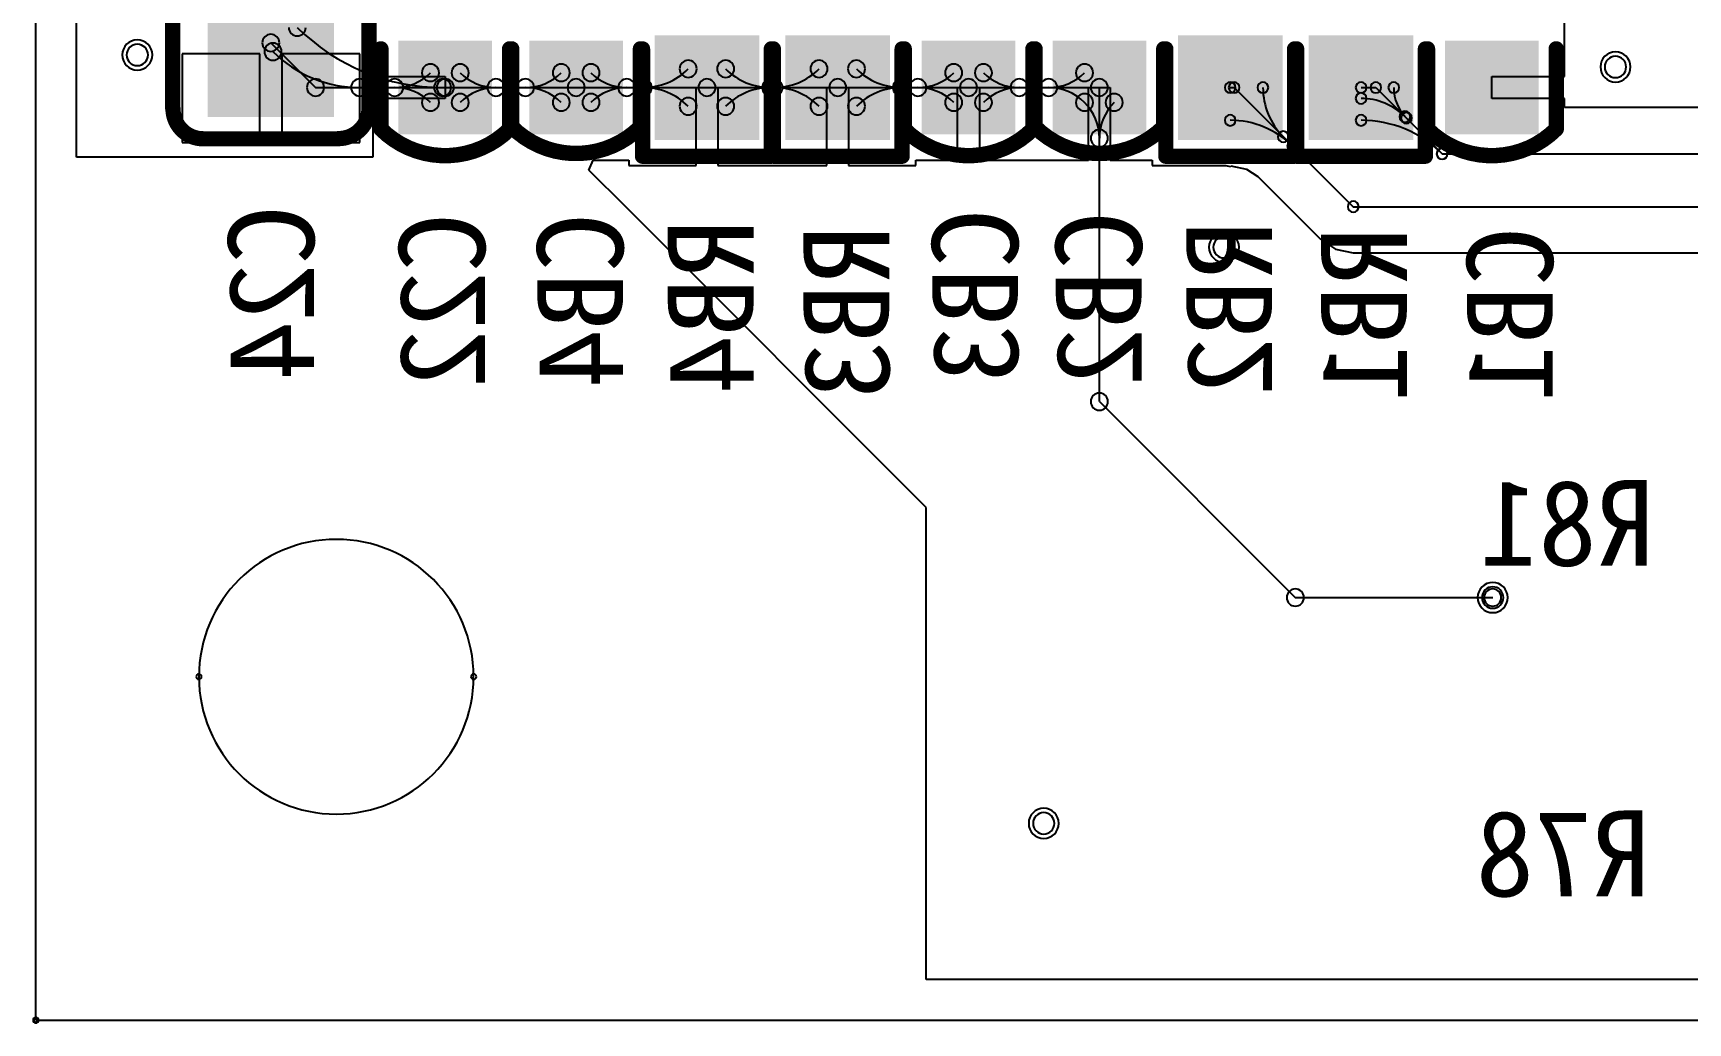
# Model space of a CAD drawing. Header units: inches. Extents: x 32166 to 66782, y 2386 to 7162.
# Drawn here: x 32676.8 to 32753.9, y 3216.7 to 3262.8 of the extents above; entities that cross this region are included whole.
import ezdxf

# ---------------------------------------------------------------- set-up
doc = ezdxf.new("R2010")
doc.units = ezdxf.units.IN
doc.header["$LTSCALE"] = 0.64311
doc.header["$MEASUREMENT"] = 0
for name, color, linetype in [('BOTTOMLAYER', 5, 'CONTINUOUS'), ('BOTTOMOVERLAY', 54, 'CONTINUOUS'), ('BOTTOMPASTE', 16, 'CONTINUOUS'), ('BOTTOMSOLDER', 6, 'CONTINUOUS'), ('KEEPOUTLAYER', 6, 'CONTINUOUS'), ('MULTILAYER', 9, 'CONTINUOUS')]:
    doc.layers.add(name, color=color, linetype=linetype)
doc.styles.get("Standard").update_dxf_attribs({"font": 'txt', "width": 0.8})

msp = doc.modelspace()

# ---------------------------------------------------------------- linework, layer by layer
at = {"layer": 'BOTTOMLAYER'}
for p, q in [((32678.81, 3257.054), (32678.81, 3315.844)), ((32692.621, 3263.316), (32692.621, 3260.802)), ((32748.145, 3260.802), (32748.145, 3263.316)), ((32687.363, 3261.868), (32683.731, 3261.868)), ((32683.731, 3261.868), (32683.731, 3257.728)), ((32687.363, 3257.728), (32687.363, 3261.868)), ((32687.871, 3262.376), (32689.953, 3260.294)), ((32692.011, 3261.868), (32688.379, 3261.868)), ((32688.379, 3261.868), (32688.379, 3257.728)), ((32692.011, 3257.728), (32692.011, 3261.868)), ((32689.953, 3260.294), (32695.999, 3260.294)), ((32692.621, 3260.802), (32696, 3260.802)), ((32695.999, 3260.294), (32702.095, 3260.294)), ((32696, 3260.802), (32696, 3259.786)), ((32702.095, 3260.294), (32708.191, 3260.294)), ((32707.683, 3256.662), (32707.683, 3260.295)), ((32707.683, 3260.295), (32708.699, 3260.295)), ((32708.191, 3260.294), (32714.287, 3260.294)), ((32708.699, 3260.295), (32708.699, 3256.662)), ((32713.779, 3256.662), (32713.779, 3260.295)), ((32713.779, 3260.295), (32714.795, 3260.295)), ((32714.287, 3260.294), (32720.383, 3260.294)), ((32714.795, 3260.295), (32714.795, 3256.662)), ((32719.875, 3256.916), (32719.875, 3260.295)), ((32719.875, 3260.295), (32720.891, 3260.295)), ((32720.383, 3260.294), (32726.479, 3260.294)), ((32720.891, 3260.295), (32720.891, 3256.916)), ((32725.971, 3256.916), (32725.971, 3260.295)), ((32725.971, 3260.295), (32726.987, 3260.295)), ((32726.479, 3245.662), (32726.479, 3260.294)), ((32726.987, 3260.295), (32726.987, 3256.916)), ((32732.575, 3260.294), (32732.757, 3260.294)), ((32732.757, 3260.294), (32738.307, 3254.744)), ((32738.671, 3260.294), (32739.361, 3260.294)), ((32739.361, 3260.294), (32742.447, 3257.208)), ((32744.766, 3259.786), (32744.766, 3260.802)), ((32744.766, 3260.802), (32748.145, 3260.802)), ((32696, 3259.786), (32692.621, 3259.786)), ((32692.621, 3259.786), (32692.621, 3257.054)), ((32748.145, 3259.786), (32744.766, 3259.786)), ((32748.145, 3259.357), (32748.145, 3259.786)), ((32755.663, 3259.357), (32748.145, 3259.357)), ((32683.731, 3257.728), (32687.363, 3257.728)), ((32688.379, 3257.728), (32692.011, 3257.728)), ((32742.447, 3257.208), (32756.553, 3257.208)), ((32692.621, 3257.054), (32678.81, 3257.054)), ((32702.694, 3256.446), (32702.889, 3256.916)), ((32704.407, 3254.734), (32702.694, 3256.446)), ((32702.889, 3256.916), (32704.559, 3256.916)), ((32704.559, 3256.916), (32704.559, 3256.662)), ((32704.559, 3256.662), (32707.683, 3256.662)), ((32708.699, 3256.662), (32713.779, 3256.662)), ((32714.795, 3256.662), (32717.919, 3256.662)), ((32717.919, 3256.662), (32717.919, 3256.916)), ((32717.919, 3256.916), (32719.875, 3256.916)), ((32720.891, 3256.916), (32725.971, 3256.916)), ((32726.987, 3256.916), (32728.943, 3256.916)), ((32728.943, 3256.916), (32728.943, 3256.662)), ((32728.943, 3256.662), (32732.367, 3256.662)), ((32732.367, 3256.662), (32732.575, 3256.62)), ((32732.575, 3256.62), (32732.603, 3256.644)), ((32732.575, 3256.62), (32732.575, 3256.62)), ((32732.603, 3256.644), (32733.34, 3256.497)), ((32733.34, 3256.497), (32733.865, 3256.146)), ((32733.865, 3256.146), (32736.787, 3253.224)), ((32718.407, 3240.734), (32704.407, 3254.734)), ((32738.307, 3254.744), (32756.657, 3254.744)), ((32736.787, 3253.224), (32737.484, 3252.758)), ((32737.484, 3252.758), (32738.307, 3252.595)), ((32738.307, 3252.595), (32756.657, 3252.595)), ((32726.479, 3245.662), (32735.607, 3236.534)), ((32718.407, 3218.736), (32718.407, 3240.734)), ((32735.607, 3236.534), (32744.807, 3236.534)), ((32779.567, 3218.736), (32718.407, 3218.736))]:
    msp.add_line(p, q, dxfattribs=at)
for centre, radius, start, end in [((32687.871, 3262.376), 0.4, 0, 180), ((32689.101, 3263.098), 0.4, 180, 0), ((32695.873, 3269.87), 9.576, 225.00001, 270.00001), ((32681.647, 3261.814), 0.5, 0, 180), ((32681.647, 3261.814), 0.5, 180, 0), ((32687.871, 3262.376), 0.4, 180, 0), ((32687.97, 3261.967), 0.4, 0, 180), ((32687.97, 3261.967), 0.4, 180, 0), ((32692.01, 3266.007), 5.713, 225, 270), ((32695.307, 3260.985), 0.4, 0, 180), ((32696.691, 3260.985), 0.4, 0, 180), ((32701.403, 3260.985), 0.4, 0, 180), ((32702.787, 3260.985), 0.4, 0, 180), ((32705.217, 3263.268), 2.974, 270.00003, 315.00003), ((32707.32, 3261.165), 0.4, 0, 180), ((32707.32, 3261.165), 0.4, 180, 0), ((32709.062, 3261.165), 0.4, 0, 180), ((32709.062, 3261.165), 0.4, 180, 0), ((32711.165, 3263.268), 2.974, 224.99997, 269.99997), ((32711.313, 3263.268), 2.974, 270.00003, 315.00003), ((32713.416, 3261.165), 0.4, 0, 180), ((32713.416, 3261.165), 0.4, 180, 0), ((32715.158, 3261.165), 0.4, 0, 180), ((32715.158, 3261.165), 0.4, 180, 0), ((32717.261, 3263.268), 2.974, 224.99997, 269.99997), ((32719.691, 3260.985), 0.4, 0, 180), ((32721.075, 3260.985), 0.4, 0, 180), ((32725.787, 3260.985), 0.4, 0, 180), ((32750.527, 3261.254), 0.5, 0, 180), ((32750.527, 3261.254), 0.5, 180, 0), ((32689.953, 3260.294), 0.4, 0, 180), ((32689.953, 3260.294), 0.4, 0, 180), ((32689.953, 3260.294), 0.4, 180, 0), ((32689.953, 3260.294), 0.4, 180, 0), ((32692.01, 3260.294), 0.4, 0, 180), ((32692.01, 3260.294), 0.4, 180, 0), ((32693.638, 3260.294), 0.4, 0, 180), ((32693.638, 3260.294), 0.4, 0, 180), ((32693.638, 3260.294), 0.4, 180, 0), ((32693.638, 3260.294), 0.4, 180, 0), ((32693.638, 3262.655), 2.361, 269.99998, 314.99998), ((32693.638, 3257.932), 2.361, 45.00002, 90.00002), ((32695.307, 3260.985), 0.4, 180, 0), ((32695.873, 3260.294), 0.4, 0, 180), ((32695.873, 3260.294), 0.4, 180, 0), ((32695.999, 3260.294), 0.4, 0, 180), ((32695.999, 3260.294), 0.4, 0, 180), ((32695.999, 3260.294), 0.4, 180, 0), ((32695.999, 3260.294), 0.4, 180, 0), ((32696.691, 3260.985), 0.4, 180, 0), ((32698.36, 3262.655), 2.361, 225.00002, 270.00002), ((32698.36, 3257.932), 2.361, 89.99998, 134.99998), ((32698.36, 3260.294), 0.4, 0, 180), ((32698.36, 3260.294), 0.4, 0, 180), ((32698.36, 3260.294), 0.4, 180, 0), ((32698.36, 3260.294), 0.4, 180, 0), ((32699.734, 3260.294), 0.4, 0, 180), ((32699.734, 3260.294), 0.4, 0, 180), ((32699.734, 3260.294), 0.4, 180, 0), ((32699.734, 3260.294), 0.4, 180, 0), ((32699.734, 3262.655), 2.361, 269.99998, 314.99998), ((32699.734, 3257.932), 2.361, 45.00002, 90.00002), ((32701.403, 3260.985), 0.4, 180, 0), ((32702.095, 3260.294), 0.4, 0, 180), ((32702.095, 3260.294), 0.4, 0, 180), ((32702.095, 3260.294), 0.4, 180, 0), ((32702.095, 3260.294), 0.4, 180, 0), ((32702.787, 3260.985), 0.4, 180, 0), ((32704.456, 3262.655), 2.361, 225.00002, 270.00002), ((32704.456, 3257.932), 2.361, 89.99998, 134.99998), ((32704.456, 3260.294), 0.4, 0, 180), ((32704.456, 3260.294), 0.4, 0, 180), ((32704.456, 3260.294), 0.4, 180, 0), ((32704.456, 3260.294), 0.4, 180, 0), ((32705.217, 3260.294), 0.4, 0, 180), ((32705.217, 3260.294), 0.4, 0, 180), ((32705.217, 3260.294), 0.4, 180, 0), ((32705.217, 3260.294), 0.4, 180, 0), ((32705.217, 3257.319), 2.974, 44.99997, 89.99997), ((32708.191, 3260.294), 0.4, 0, 180), ((32708.191, 3260.294), 0.4, 0, 180), ((32708.191, 3260.294), 0.4, 180, 0), ((32708.191, 3260.294), 0.4, 180, 0), ((32711.165, 3257.319), 2.974, 90.00003, 135.00003), ((32711.165, 3260.294), 0.4, 0, 180), ((32711.165, 3260.294), 0.4, 0, 180), ((32711.165, 3260.294), 0.4, 180, 0), ((32711.165, 3260.294), 0.4, 180, 0), ((32711.313, 3260.294), 0.4, 0, 180), ((32711.313, 3260.294), 0.4, 0, 180), ((32711.313, 3260.294), 0.4, 180, 0), ((32711.313, 3260.294), 0.4, 180, 0), ((32711.313, 3257.319), 2.974, 44.99997, 89.99997), ((32714.287, 3260.294), 0.4, 0, 180), ((32714.287, 3260.294), 0.4, 0, 180), ((32714.287, 3260.294), 0.4, 180, 0), ((32714.287, 3260.294), 0.4, 180, 0), ((32717.261, 3257.319), 2.974, 90.00003, 135.00003), ((32717.261, 3260.294), 0.4, 0, 180), ((32717.261, 3260.294), 0.4, 0, 180), ((32717.261, 3260.294), 0.4, 180, 0), ((32717.261, 3260.294), 0.4, 180, 0), ((32718.022, 3260.294), 0.4, 0, 180), ((32718.022, 3260.294), 0.4, 0, 180), ((32718.022, 3260.294), 0.4, 180, 0), ((32718.022, 3260.294), 0.4, 180, 0), ((32718.022, 3262.655), 2.361, 269.99998, 314.99998), ((32718.022, 3257.932), 2.361, 45.00002, 90.00002), ((32719.691, 3260.985), 0.4, 180, 0), ((32720.383, 3260.294), 0.4, 0, 180), ((32720.383, 3260.294), 0.4, 0, 180), ((32720.383, 3260.294), 0.4, 180, 0), ((32720.383, 3260.294), 0.4, 180, 0), ((32721.075, 3260.985), 0.4, 180, 0), ((32722.744, 3262.655), 2.361, 225.00002, 270.00002), ((32722.744, 3257.932), 2.361, 89.99998, 134.99998), ((32722.744, 3260.294), 0.4, 0, 180), ((32722.744, 3260.294), 0.4, 0, 180), ((32722.744, 3260.294), 0.4, 180, 0), ((32722.744, 3260.294), 0.4, 180, 0), ((32724.118, 3260.294), 0.4, 0, 180), ((32724.118, 3260.294), 0.4, 0, 180), ((32724.118, 3260.294), 0.4, 180, 0), ((32724.118, 3260.294), 0.4, 180, 0), ((32724.118, 3262.655), 2.361, 269.99998, 314.99998), ((32724.118, 3257.932), 2.361, 45.00002, 90.00002), ((32725.787, 3260.985), 0.4, 180, 0), ((32726.479, 3260.294), 0.4, 0, 180), ((32726.479, 3260.294), 0.4, 0, 180), ((32726.479, 3260.294), 0.4, 180, 0), ((32726.479, 3260.294), 0.4, 180, 0), ((32732.575, 3260.294), 0.254, 0, 180), ((32732.575, 3260.294), 0.254, 180, 0), ((32732.757, 3260.294), 0.254, 0, 180), ((32732.757, 3260.294), 0.254, 0, 180), ((32732.757, 3260.294), 0.254, 180, 0), ((32732.757, 3260.294), 0.254, 180, 0), ((32734.099, 3260.294), 0.254, 0, 180), ((32734.099, 3260.294), 0.254, 180, 0), ((32737.338, 3260.294), 3.239, 179.99999, 224.99999), ((32738.671, 3260.294), 0.254, 0, 180), ((32738.671, 3260.294), 0.254, 180, 0), ((32739.361, 3260.294), 0.254, 0, 180), ((32739.361, 3260.294), 0.254, 0, 180), ((32739.361, 3260.294), 0.254, 180, 0), ((32739.361, 3260.294), 0.254, 180, 0), ((32740.195, 3260.294), 0.254, 0, 180), ((32740.195, 3260.294), 0.254, 180, 0), ((32742.208, 3260.294), 2.013, 179.99979, 224.99979), ((32695.307, 3259.602), 0.4, 0, 180), ((32695.307, 3259.602), 0.4, 180, 0), ((32696.691, 3259.602), 0.4, 0, 180), ((32696.691, 3259.602), 0.4, 180, 0), ((32701.403, 3259.602), 0.4, 0, 180), ((32701.403, 3259.602), 0.4, 180, 0), ((32702.787, 3259.602), 0.4, 0, 180), ((32702.787, 3259.602), 0.4, 180, 0), ((32707.32, 3259.422), 0.4, 0, 180), ((32709.062, 3259.422), 0.4, 0, 180), ((32713.416, 3259.422), 0.4, 0, 180), ((32715.158, 3259.422), 0.4, 0, 180), ((32719.691, 3259.602), 0.4, 0, 180), ((32719.691, 3259.602), 0.4, 180, 0), ((32721.075, 3259.602), 0.4, 0, 180), ((32721.075, 3259.602), 0.4, 180, 0), ((32725.787, 3259.602), 0.4, 0, 180), ((32725.787, 3259.602), 0.4, 0, 180), ((32725.787, 3259.602), 0.4, 180, 0), ((32725.787, 3259.602), 0.4, 180, 0), ((32724.118, 3257.932), 2.361, 359.99998, 44.99998), ((32728.84, 3257.932), 2.361, 135.00002, 180.00002), ((32727.171, 3259.602), 0.4, 0, 180), ((32727.171, 3259.602), 0.4, 180, 0), ((32738.671, 3259.786), 0.254, 0, 180), ((32738.671, 3259.786), 0.254, 180, 0), ((32738.671, 3256.893), 2.893, 45.00001, 90.00001), ((32707.32, 3259.422), 0.4, 180, 0), ((32709.062, 3259.422), 0.4, 180, 0), ((32713.416, 3259.422), 0.4, 180, 0), ((32715.158, 3259.422), 0.4, 180, 0), ((32732.575, 3258.77), 0.254, 0, 180), ((32732.575, 3258.77), 0.254, 180, 0), ((32732.575, 3254.65), 4.119, 45, 90), ((32738.671, 3258.77), 0.254, 0, 180), ((32738.671, 3258.77), 0.254, 180, 0), ((32738.671, 3253.424), 5.346, 44.99992, 89.99992), ((32740.717, 3258.938), 0.254, 0, 180), ((32740.717, 3258.938), 0.254, 180, 0), ((32740.785, 3258.87), 0.254, 0, 180), ((32740.785, 3258.87), 0.254, 180, 0), ((32726.479, 3257.932), 0.4, 0, 180), ((32726.479, 3257.932), 0.4, 0, 180), ((32726.479, 3257.932), 0.4, 180, 0), ((32726.479, 3257.932), 0.4, 180, 0), ((32735.048, 3258.003), 0.254, 0, 180), ((32735.048, 3258.003), 0.254, 180, 0), ((32735.488, 3257.563), 0.254, 0, 180), ((32735.488, 3257.563), 0.254, 180, 0), ((32742.447, 3257.208), 0.254, 0, 180), ((32742.447, 3257.208), 0.254, 0, 180), ((32742.447, 3257.208), 0.254, 180, 0), ((32742.447, 3257.208), 0.254, 180, 0), ((32742.451, 3257.204), 0.254, 0, 180), ((32742.451, 3257.204), 0.254, 180, 0), ((32738.307, 3254.744), 0.254, 0, 180), ((32738.307, 3254.744), 0.254, 0, 180), ((32738.307, 3254.744), 0.254, 180, 0), ((32738.307, 3254.744), 0.254, 180, 0), ((32732.287, 3252.854), 0.5, 0, 180), ((32732.287, 3252.854), 0.5, 180, 0), ((32726.479, 3245.662), 0.4, 0, 180), ((32726.479, 3245.662), 0.4, 0, 180), ((32726.479, 3245.662), 0.4, 180, 0), ((32726.479, 3245.662), 0.4, 180, 0), ((32735.607, 3236.534), 0.4, 0, 180), ((32735.607, 3236.534), 0.4, 0, 180), ((32735.607, 3236.534), 0.4, 180, 0), ((32735.607, 3236.534), 0.4, 180, 0), ((32744.807, 3236.534), 0.5, 0, 180), ((32744.807, 3236.534), 0.5, 180, 0), ((32744.807, 3236.534), 0.4, 0, 180), ((32744.807, 3236.534), 0.4, 180, 0), ((32723.887, 3226.014), 0.5, 0, 180), ((32723.887, 3226.014), 0.5, 180, 0)]:
    msp.add_arc(centre, radius, start, end, dxfattribs=at)
for points in [[(32685.331, 3265.424), (32685.331, 3259.328), (32690.411, 3265.424), (32690.411, 3259.328)], [(32694.221, 3262.072), (32694.221, 3258.516), (32697.777, 3262.072), (32697.777, 3258.516)], [(32703.873, 3258.516), (32703.873, 3262.072), (32700.317, 3258.516), (32700.317, 3262.072)], [(32706.159, 3262.326), (32706.159, 3258.262), (32710.223, 3262.326), (32710.223, 3258.262)], [(32712.255, 3262.326), (32712.255, 3258.262), (32716.319, 3262.326), (32716.319, 3258.262)], [(32718.605, 3262.072), (32718.605, 3258.516), (32722.161, 3262.072), (32722.161, 3258.516)], [(32728.257, 3258.516), (32728.257, 3262.072), (32724.701, 3258.516), (32724.701, 3262.072)], [(32734.607, 3258.262), (32734.607, 3262.326), (32730.543, 3258.262), (32730.543, 3262.326)], [(32740.703, 3258.262), (32740.703, 3262.326), (32736.639, 3258.262), (32736.639, 3262.326)], [(32742.989, 3262.072), (32742.989, 3258.516), (32746.545, 3262.072), (32746.545, 3258.516)]]:
    msp.add_solid(points, dxfattribs=at)
at = {"layer": 'BOTTOMOVERLAY'}
for points, const_width in [([(32683.299, 3259.317), (32683.299, 3265.526)], 0.711), ([(32692.443, 3259.328), (32692.443, 3265.526)], 0.711), ([(32692.999, 3258.363), (32692.999, 3262.094)], 0.72), ([(32698.999, 3258.363), (32698.999, 3262.094)], 0.72), ([(32699.095, 3258.464), (32699.095, 3262.094)], 0.72), ([(32705.095, 3258.464), (32705.095, 3262.094)], 0.72), ([(32705.191, 3257.094), (32705.191, 3262.094)], 0.711), ([(32711.191, 3257.094), (32711.191, 3262.094)], 0.711), ([(32711.287, 3257.094), (32711.287, 3262.094)], 0.711), ([(32717.287, 3257.094), (32717.287, 3262.094)], 0.711), ([(32717.383, 3258.363), (32717.383, 3262.094)], 0.72), ([(32723.383, 3258.363), (32723.383, 3262.094)], 0.72), ([(32723.479, 3258.464), (32723.479, 3262.094)], 0.72), ([(32729.479, 3258.464), (32729.479, 3262.094)], 0.72), ([(32729.575, 3257.094), (32729.575, 3262.094)], 0.711), ([(32735.575, 3257.094), (32735.575, 3262.094)], 0.711), ([(32735.671, 3257.094), (32735.671, 3262.094)], 0.711), ([(32741.671, 3257.094), (32741.671, 3262.094)], 0.711), ([(32741.767, 3258.363), (32741.767, 3262.094)], 0.72), ([(32747.767, 3258.363), (32747.767, 3262.094)], 0.72), ([(32684.721, 3257.906), (32691.021, 3257.906)], 0.711), ([(32705.191, 3257.094), (32711.191, 3257.094)], 0.711), ([(32711.287, 3257.094), (32717.287, 3257.094)], 0.711), ([(32729.575, 3257.094), (32735.575, 3257.094)], 0.711), ([(32735.671, 3257.094), (32741.671, 3257.094)], 0.711)]:
    msp.add_lwpolyline(points, dxfattribs=dict(at, const_width=const_width))
for points, const_width in [([(32692.819, 3262.094, 1), (32693.179, 3262.094, 1)], 0.36), ([(32698.819, 3262.094, 1), (32699.179, 3262.094, 1)], 0.36), ([(32699.275, 3262.094, 1), (32698.915, 3262.094, 1)], 0.36), ([(32705.275, 3262.094, 1), (32704.915, 3262.094, 1)], 0.36), ([(32705.013, 3262.094, 1), (32705.369, 3262.094, 1)], 0.356), ([(32711.013, 3262.094, 1), (32711.369, 3262.094, 1)], 0.356), ([(32711.109, 3262.094, 1), (32711.465, 3262.094, 1)], 0.356), ([(32717.109, 3262.094, 1), (32717.465, 3262.094, 1)], 0.356), ([(32717.203, 3262.094, 1), (32717.563, 3262.094, 1)], 0.36), ([(32723.203, 3262.094, 1), (32723.563, 3262.094, 1)], 0.36), ([(32723.659, 3262.094, 1), (32723.299, 3262.094, 1)], 0.36), ([(32729.659, 3262.094, 1), (32729.299, 3262.094, 1)], 0.36), ([(32729.753, 3262.094, 1), (32729.397, 3262.094, 1)], 0.356), ([(32735.753, 3262.094, 1), (32735.397, 3262.094, 1)], 0.356), ([(32735.849, 3262.094, 1), (32735.493, 3262.094, 1)], 0.356), ([(32741.849, 3262.094, 1), (32741.493, 3262.094, 1)], 0.356), ([(32741.587, 3262.094, 1), (32741.947, 3262.094, 1)], 0.36), ([(32747.587, 3262.094, 1), (32747.947, 3262.094, 1)], 0.36), ([(32683.299, 3259.495, 1), (32683.299, 3259.139, 1)], 0.356), ([(32683.31, 3259.495, 1), (32683.31, 3259.139, 1)], 0.356), ([(32692.443, 3259.506, 1), (32692.443, 3259.15, 1)], 0.356), ([(32692.443, 3259.506, 1), (32692.443, 3259.15, 1)], 0.356), ([(32692.819, 3258.363, 1), (32693.179, 3258.363, 1)], 0.36), ([(32692.819, 3258.363, 1), (32693.179, 3258.363, 1)], 0.36), ([(32698.819, 3258.363, 1), (32699.179, 3258.363, 1)], 0.36), ([(32698.819, 3258.363, 1), (32699.179, 3258.363, 1)], 0.36), ([(32699.275, 3258.464, 1), (32698.915, 3258.464, 1)], 0.36), ([(32699.275, 3258.464, 1), (32698.915, 3258.464, 1)], 0.36), ([(32705.275, 3258.464, 1), (32704.915, 3258.464, 1)], 0.36), ([(32705.275, 3258.464, 1), (32704.915, 3258.464, 1)], 0.36), ([(32717.203, 3258.363, 1), (32717.563, 3258.363, 1)], 0.36), ([(32717.203, 3258.363, 1), (32717.563, 3258.363, 1)], 0.36), ([(32723.203, 3258.363, 1), (32723.563, 3258.363, 1)], 0.36), ([(32723.203, 3258.363, 1), (32723.563, 3258.363, 1)], 0.36), ([(32723.659, 3258.464, 1), (32723.299, 3258.464, 1)], 0.36), ([(32723.659, 3258.464, 1), (32723.299, 3258.464, 1)], 0.36), ([(32729.659, 3258.464, 1), (32729.299, 3258.464, 1)], 0.36), ([(32729.659, 3258.464, 1), (32729.299, 3258.464, 1)], 0.36), ([(32741.587, 3258.363, 1), (32741.947, 3258.363, 1)], 0.36), ([(32741.587, 3258.363, 1), (32741.947, 3258.363, 1)], 0.36), ([(32747.587, 3258.363, 1), (32747.947, 3258.363, 1)], 0.36), ([(32747.587, 3258.363, 1), (32747.947, 3258.363, 1)], 0.36), ([(32684.721, 3258.083, 1), (32684.721, 3257.728, 1)], 0.356), ([(32684.721, 3258.083, 1), (32684.721, 3257.728, 1)], 0.356), ([(32691.021, 3258.083, 1), (32691.021, 3257.728, 1)], 0.356), ([(32691.032, 3258.094, 1), (32691.032, 3257.739, 1)], 0.356), ([(32705.013, 3257.094, 1), (32705.369, 3257.094, 1)], 0.356), ([(32705.013, 3257.094, 1), (32705.369, 3257.094, 1)], 0.356), ([(32711.013, 3257.094, 1), (32711.369, 3257.094, 1)], 0.356), ([(32711.013, 3257.094, 1), (32711.369, 3257.094, 1)], 0.356), ([(32711.109, 3257.094, 1), (32711.465, 3257.094, 1)], 0.356), ([(32711.109, 3257.094, 1), (32711.465, 3257.094, 1)], 0.356), ([(32717.109, 3257.094, 1), (32717.465, 3257.094, 1)], 0.356), ([(32717.109, 3257.094, 1), (32717.465, 3257.094, 1)], 0.356), ([(32729.753, 3257.094, 1), (32729.397, 3257.094, 1)], 0.356), ([(32729.753, 3257.094, 1), (32729.397, 3257.094, 1)], 0.356), ([(32735.753, 3257.094, 1), (32735.397, 3257.094, 1)], 0.356), ([(32735.753, 3257.094, 1), (32735.397, 3257.094, 1)], 0.356), ([(32735.849, 3257.094, 1), (32735.493, 3257.094, 1)], 0.356), ([(32735.849, 3257.094, 1), (32735.493, 3257.094, 1)], 0.356), ([(32741.849, 3257.094, 1), (32741.493, 3257.094, 1)], 0.356), ([(32741.849, 3257.094, 1), (32741.493, 3257.094, 1)], 0.356)]:
    msp.add_lwpolyline(points, format="xyb", close=True, dxfattribs=dict(at, const_width=const_width))
for points, const_width in [([(32684.721, 3257.906, -0.414214), (32683.31, 3259.317)], 0.711), ([(32692.443, 3259.328, -0.414214), (32691.032, 3257.917)], 0.711), ([(32698.999, 3258.363, -0.414214), (32692.999, 3258.363)], 0.72), ([(32705.095, 3258.464, -0.414214), (32699.095, 3258.464)], 0.72), ([(32723.383, 3258.363, -0.414214), (32717.383, 3258.363)], 0.72), ([(32729.479, 3258.464, -0.414214), (32723.479, 3258.464)], 0.72), ([(32747.767, 3258.363, -0.414214), (32741.767, 3258.363)], 0.72)]:
    msp.add_lwpolyline(points, format="xyb", dxfattribs=dict(at, const_width=const_width))
at = {"layer": 'BOTTOMPASTE'}
for points in [[(32685.331, 3265.424), (32685.331, 3259.328), (32690.411, 3265.424), (32690.411, 3259.328)], [(32694.221, 3262.072), (32694.221, 3258.516), (32697.777, 3262.072), (32697.777, 3258.516)], [(32703.873, 3258.516), (32703.873, 3262.072), (32700.317, 3258.516), (32700.317, 3262.072)], [(32706.159, 3262.326), (32706.159, 3258.262), (32710.223, 3262.326), (32710.223, 3258.262)], [(32712.255, 3262.326), (32712.255, 3258.262), (32716.319, 3262.326), (32716.319, 3258.262)], [(32718.605, 3262.072), (32718.605, 3258.516), (32722.161, 3262.072), (32722.161, 3258.516)], [(32728.257, 3258.516), (32728.257, 3262.072), (32724.701, 3258.516), (32724.701, 3262.072)], [(32734.607, 3258.262), (32734.607, 3262.326), (32730.543, 3258.262), (32730.543, 3262.326)], [(32740.703, 3258.262), (32740.703, 3262.326), (32736.639, 3258.262), (32736.639, 3262.326)], [(32742.989, 3262.072), (32742.989, 3258.516), (32746.545, 3262.072), (32746.545, 3258.516)]]:
    msp.add_solid(points, dxfattribs=at)
at = {"layer": 'BOTTOMSOLDER'}
for centre, start, end in [((32681.647, 3261.814), 0, 180), ((32681.647, 3261.814), 180, 0), ((32750.527, 3261.254), 0, 180), ((32750.527, 3261.254), 180, 0), ((32732.287, 3252.854), 0, 180), ((32732.287, 3252.854), 180, 0), ((32744.807, 3236.534), 0, 180), ((32744.807, 3236.534), 180, 0), ((32723.887, 3226.014), 0, 180), ((32723.887, 3226.014), 180, 0)]:
    msp.add_arc(centre, 0.703, start, end, dxfattribs=at)
for points in [[(32684.925, 3265.83), (32684.925, 3258.922), (32690.817, 3265.83), (32690.817, 3258.922)], [(32705.753, 3262.732), (32705.753, 3257.855), (32710.629, 3262.732), (32710.629, 3257.855)], [(32711.849, 3262.732), (32711.849, 3257.855), (32716.725, 3262.732), (32716.725, 3257.855)], [(32735.013, 3257.855), (32735.013, 3262.732), (32730.137, 3257.855), (32730.137, 3262.732)], [(32741.109, 3257.855), (32741.109, 3262.732), (32736.233, 3257.855), (32736.233, 3262.732)], [(32693.815, 3262.478), (32693.815, 3258.109), (32698.183, 3262.478), (32698.183, 3258.109)], [(32704.279, 3258.109), (32704.279, 3262.478), (32699.911, 3258.109), (32699.911, 3262.478)], [(32718.199, 3262.478), (32718.199, 3258.109), (32722.567, 3262.478), (32722.567, 3258.109)], [(32728.663, 3258.109), (32728.663, 3262.478), (32724.295, 3258.109), (32724.295, 3262.478)], [(32742.583, 3262.478), (32742.583, 3258.109), (32746.951, 3262.478), (32746.951, 3258.109)]]:
    msp.add_solid(points, dxfattribs=at)
at = {"layer": 'KEEPOUTLAYER'}
for q in [(32676.919, 3400.846), (32676.919, 3400.846), (34016.92, 3216.846)]:
    msp.add_line((32676.919, 3216.846), q, dxfattribs=at)
for centre, radius, start, end in [((32690.919, 3232.846), 6.4, 0, 180), ((32690.919, 3232.846), 6.4, 0, 180), ((32684.519, 3232.846), 0.127, 0, 180), ((32684.519, 3232.846), 0.127, 0, 180), ((32684.519, 3232.846), 0.127, 180, 0), ((32684.519, 3232.846), 0.127, 180, 0), ((32690.919, 3232.846), 6.4, 180, 0), ((32690.919, 3232.846), 6.4, 180, 0), ((32697.319, 3232.846), 0.127, 0, 180), ((32697.319, 3232.846), 0.127, 0, 180), ((32697.319, 3232.846), 0.127, 180, 0), ((32697.319, 3232.846), 0.127, 180, 0), ((32676.919, 3216.846), 0.127, 0, 180), ((32676.919, 3216.846), 0.127, 0, 180), ((32676.919, 3216.846), 0.127, 180, 0), ((32676.919, 3216.846), 0.127, 180, 0), ((32676.919, 3216.846), 0.1, 0, 180), ((32676.919, 3216.846), 0.1, 180, 0)]:
    msp.add_arc(centre, radius, start, end, dxfattribs=at)
at = {"layer": 'MULTILAYER'}
for centre, start, end in [((32681.647, 3261.814), 0, 180), ((32681.647, 3261.814), 180, 0), ((32750.527, 3261.254), 0, 180), ((32750.527, 3261.254), 180, 0), ((32732.287, 3252.854), 0, 180), ((32732.287, 3252.854), 180, 0), ((32744.807, 3236.534), 0, 180), ((32744.807, 3236.534), 180, 0), ((32723.887, 3226.014), 0, 180), ((32723.887, 3226.014), 180, 0)]:
    msp.add_arc(centre, 0.5, start, end, dxfattribs=at)

# ---------------------------------------------------------------- texts
at = {"layer": 'BOTTOMOVERLAY', "text_generation_flag": 2}
for s, rotation, p in [('C24', 90, (32689.887, 3254.814)), ('C22', 90, (32697.847, 3254.454)), ('CB4', 90, (32704.287, 3254.454)), ('CB3', 90, (32722.687, 3254.654)), ('CB2', 90, (32728.447, 3254.534)), ('RB4', 90, (32710.367, 3254.174)), ('RB3', 90, (32716.687, 3253.894)), ('RB2', 90, (32734.527, 3254.094)), ('RB1', 90, (32740.807, 3253.814)), ('CB1', 90, (32747.607, 3253.814)), ('R81', 360, (32752.367, 3238.014)), ('R78', 360, (32752.167, 3222.614))]:
    msp.add_text(s, height=4, rotation=rotation, dxfattribs=at).set_placement(p)

doc.saveas('drawing.dxf')
